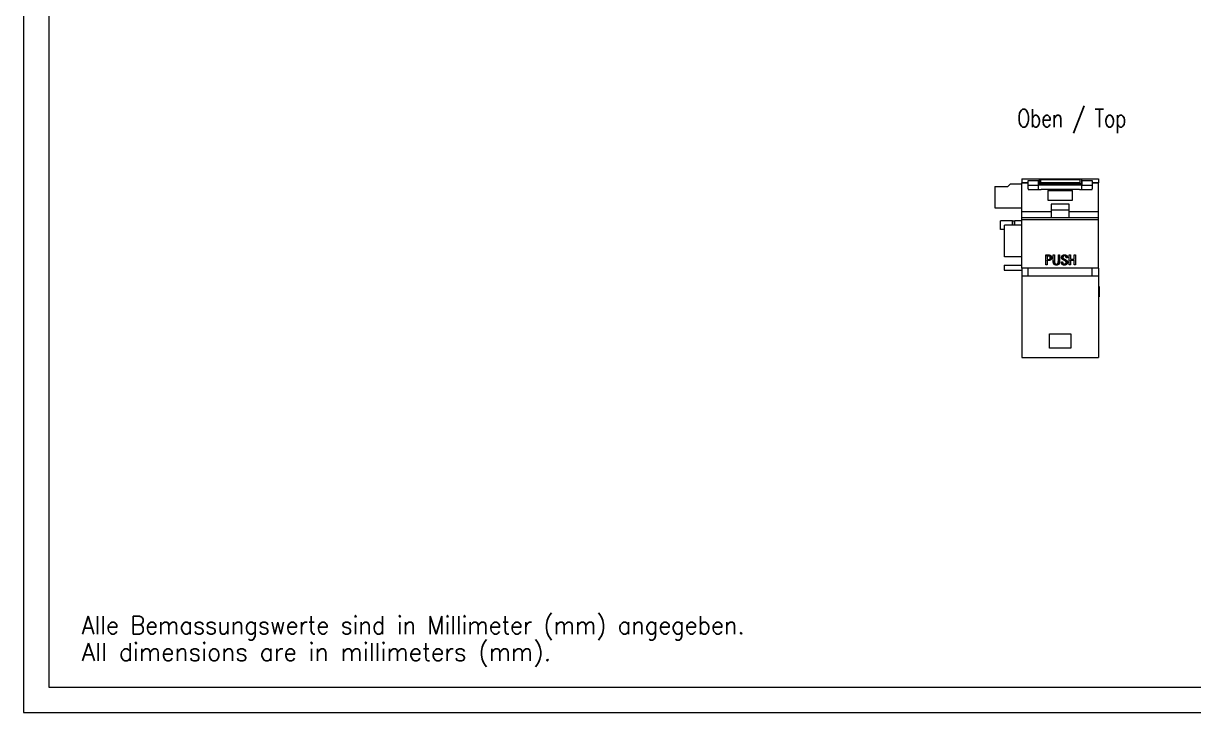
# Model space of a CAD drawing. Header units: millimetres. Extents: x 0 to 420, y 0 to 297.
# Drawn here: x 0 to 229.4, y 0 to 135.1 of the extents above; entities that cross this region are included whole.
import ezdxf

# ---------------------------------------------------------------- set-up
doc = ezdxf.new("R2010")
doc.units = ezdxf.units.MM
for name, color, linetype in [('1', 7, 'Continuous'), ('106', 7, 'Continuous'), ('201', 7, 'Continuous')]:
    doc.layers.add(name, color=color, linetype=linetype)
doc.styles.add('blockfont', font='simplex.shx')
doc.styles.add('latin_extended', font='simplex.shx')

msp = doc.modelspace()

# ---------------------------------------------------------------- linework, layer by layer
at = {"layer": '1', "color": 7, "linetype": 'Continuous', "lineweight": 13}
for p, q in [((192.97, 103.1), (193.47, 103.6)), ((193.47, 103.6), (195.73, 103.6)), ((195.73, 104.6), (195.73, 103.83)), ((195.73, 104.6), (199.08, 104.6)), ((196.98, 103.83), (195.73, 103.83)), ((195.73, 103.83), (195.73, 103.81)), ((195.73, 98.15), (195.73, 103.81)), ((196.98, 104.3), (198.98, 104.3)), ((196.98, 103.39), (196.98, 104.3)), ((196.98, 103.39), (198.98, 103.39)), ((196.98, 102.65), (196.98, 103.39)), ((198.98, 103.39), (198.98, 104.3)), ((198.98, 103.81), (199.08, 103.81)), ((207.48, 103.6), (198.98, 103.6)), ((198.98, 102.49), (198.98, 103.39)), ((207.48, 103.38), (198.98, 103.38)), ((199.08, 104.6), (199.08, 103.81)), ((199.08, 104.6), (207.38, 104.6)), ((199.08, 103.81), (199.08, 103.6)), ((199.38, 104.45), (207.08, 104.45)), ((199.38, 103.82), (199.38, 103.6)), ((207.08, 103.82), (207.08, 103.6)), ((207.38, 104.6), (207.38, 103.81)), ((207.38, 104.6), (210.73, 104.6)), ((207.38, 103.81), (207.38, 103.6)), ((207.38, 103.81), (207.48, 103.81)), ((207.48, 104.3), (209.48, 104.3)), ((207.48, 104.3), (207.48, 103.39)), ((207.48, 103.39), (209.48, 103.39)), ((207.48, 102.49), (207.48, 103.39)), ((209.48, 104.3), (209.48, 103.39)), ((210.73, 103.83), (209.48, 103.83)), ((209.48, 103.39), (209.48, 102.65)), ((210.73, 104.6), (210.73, 103.83)), ((210.73, 103.83), (210.73, 103.81)), ((210.73, 98.15), (210.73, 103.81)), ((190.42, 103.1), (192.97, 103.1)), ((190.42, 103.1), (190.42, 98.9)), ((196.98, 102.65), (196.98, 102.49)), ((196.98, 102.49), (199.48, 102.49)), ((206.98, 102.49), (199.48, 102.49)), ((200.83, 102.3), (200.83, 100.4)), ((200.83, 102.3), (205.63, 102.3)), ((205.63, 100.4), (205.63, 102.3)), ((206.98, 102.49), (209.48, 102.49)), ((209.48, 102.49), (209.48, 102.65)), ((190.42, 98.9), (195.73, 98.9)), ((200.83, 100.4), (205.63, 100.4)), ((201.48, 99.62), (201.48, 98.15)), ((204.98, 99.62), (201.48, 99.62)), ((204.98, 98.15), (204.98, 99.62)), ((191.53, 94.7), (191.53, 96.4)), ((193.86, 96.4), (191.53, 96.4)), ((193.86, 96.4), (194.33, 96.4)), ((195.73, 96.4), (194.33, 96.4)), ((194.33, 95.55), (194.33, 96.4)), ((195.73, 96.96), (195.73, 98.15)), ((201.48, 98.15), (195.73, 98.15)), ((195.73, 96.54), (195.73, 96.96)), ((210.73, 96.96), (195.73, 96.96)), ((210.73, 96.54), (195.73, 96.54)), ((195.73, 87.1), (195.73, 96.54)), ((204.98, 98.44), (201.48, 98.44)), ((201.48, 98.15), (201.48, 96.97)), ((204.98, 96.97), (201.48, 96.97)), ((204.98, 96.97), (204.98, 98.15)), ((210.73, 98.15), (204.98, 98.15)), ((210.73, 96.96), (210.73, 98.15)), ((210.73, 96.54), (210.73, 96.96)), ((210.73, 87.1), (210.73, 96.54)), ((192.33, 94.7), (191.53, 94.7)), ((192.33, 89.3), (192.33, 95.55)), ((195.73, 95.55), (192.33, 95.55)), ((200.4, 87.74), (200.4, 89.68)), ((200.65, 89.46), (200.65, 89.52)), ((200.65, 89.46), (200.65, 88.8)), ((201.86, 89.68), (202.12, 89.68)), ((202.87, 89.68), (203.12, 89.68)), ((205.01, 89.68), (205.27, 89.68)), ((205.01, 87.74), (205.01, 89.68)), ((205.27, 89.68), (205.27, 88.84)), ((205.97, 89.68), (206.23, 89.68)), ((205.97, 88.84), (205.97, 89.68)), ((206.23, 89.68), (206.23, 87.74)), ((192.23, 87.7), (192.23, 86.7)), ((192.23, 87.7), (195.73, 87.7)), ((195.73, 89.3), (192.33, 89.3)), ((200.4, 87.83), (200.65, 87.83)), ((200.65, 87.74), (200.4, 87.74)), ((200.65, 88.59), (200.65, 88.66)), ((200.65, 88.59), (200.65, 87.74)), ((201.28, 89.13), (201.28, 89.19)), ((201.86, 89.37), (201.86, 89.43)), ((201.86, 88.69), (201.86, 88.76)), ((202.87, 88.53), (202.87, 88.61)), ((203.12, 88.78), (203.12, 88.71)), ((203.45, 88.31), (203.71, 88.31)), ((203.71, 88.31), (203.71, 88.29)), ((203.76, 89.28), (203.76, 89.22)), ((204.38, 89.16), (204.38, 89.22)), ((204.38, 89.21), (204.64, 89.21)), ((204.64, 89.15), (204.38, 89.15)), ((204.4, 88.21), (204.4, 88.29)), ((204.64, 89.15), (204.64, 89.21)), ((205.01, 87.83), (205.27, 87.83)), ((205.27, 87.74), (205.01, 87.74)), ((205.27, 88.84), (205.97, 88.84)), ((205.27, 88.62), (205.27, 88.69)), ((205.27, 88.69), (205.97, 88.69)), ((205.97, 88.62), (205.27, 88.62)), ((205.27, 88.62), (205.27, 87.74)), ((205.97, 88.62), (205.97, 88.69)), ((205.97, 87.74), (205.97, 88.62)), ((205.97, 87.83), (206.23, 87.83)), ((206.23, 87.74), (205.97, 87.74)), ((192.23, 86.7), (195.73, 86.7)), ((210.73, 87.1), (195.73, 87.1)), ((195.73, 87.1), (195.73, 85.6)), ((195.73, 85.6), (195.73, 69.6)), ((195.73, 85.6), (210.73, 85.6)), ((196.98, 85.6), (196.98, 87.1)), ((209.48, 85.6), (209.48, 87.1)), ((210.73, 87.1), (210.73, 85.6)), ((210.73, 85.6), (210.73, 69.6)), ((210.87, 83.53), (210.75, 83.53)), ((210.87, 83.53), (210.75, 83.53)), ((210.76, 83.53), (210.75, 83.53)), ((210.87, 83.52), (210.75, 83.52)), ((210.86, 83.53), (210.76, 83.53)), ((210.86, 83.51), (210.76, 83.51)), ((210.87, 83.53), (210.86, 83.53)), ((210.76, 82.53), (210.75, 82.53)), ((210.75, 82.53), (210.76, 82.53)), ((210.76, 82.53), (210.75, 82.53)), ((210.75, 82.53), (210.76, 82.53)), ((210.75, 82.39), (210.76, 82.39)), ((210.76, 82.39), (210.75, 82.39)), ((210.76, 82.39), (210.75, 82.39)), ((210.75, 82.24), (210.76, 82.24)), ((210.75, 82.2), (210.76, 82.2)), ((210.75, 81.65), (210.76, 81.65)), ((210.76, 81.65), (210.75, 81.65)), ((210.75, 81.5), (210.87, 81.5)), ((210.75, 81.5), (210.87, 81.5)), ((210.75, 81.5), (210.87, 81.5)), ((210.75, 81.5), (210.87, 81.5)), ((210.87, 82.53), (210.86, 82.53)), ((210.86, 82.53), (210.87, 82.53)), ((210.87, 82.53), (210.86, 82.53)), ((210.86, 82.53), (210.87, 82.53)), ((210.86, 82.39), (210.87, 82.39)), ((210.87, 82.39), (210.86, 82.39)), ((210.87, 82.39), (210.86, 82.39)), ((210.86, 82.24), (210.87, 82.24)), ((210.86, 82.2), (210.87, 82.2)), ((210.86, 81.65), (210.87, 81.65)), ((210.87, 81.65), (210.86, 81.65)), ((210.84, 79.39), (210.73, 79.39)), ((210.84, 79.39), (210.73, 79.39)), ((210.83, 76.29), (210.73, 76.29)), ((210.83, 75.57), (210.83, 76.29)), ((201.13, 74.2), (205.33, 74.2)), ((201.13, 71.4), (201.13, 74.2)), ((205.33, 74.2), (205.33, 71.4)), ((210.83, 75.57), (210.73, 75.57)), ((210.73, 75.44), (210.84, 75.44)), ((210.73, 75.43), (210.84, 75.43)), ((210.83, 75.53), (210.83, 75.57)), ((205.33, 71.4), (201.13, 71.4)), ((195.73, 69.6), (210.73, 69.6))]:
    msp.add_line(p, q, dxfattribs=at)
at = {"layer": '1', "color": 7, "linetype": 'Continuous', "lineweight": 25}
for p, q in [((196.98, 103.81), (195.73, 103.81)), ((199.38, 103.82), (207.08, 103.82)), ((210.73, 103.81), (209.48, 103.81)), ((193.86, 95.55), (193.86, 96.4))]:
    msp.add_line(p, q, dxfattribs=at)
at = {"layer": '1', "color": 7, "linetype": 'Continuous', "lineweight": 13}
for points, knots in [([(199.38, 104.45), (199.38, 104.45), (199.38, 104.43), (199.38, 104.36), (199.38, 104.31), (199.38, 104.19), (199.38, 104.11), (199.38, 103.96), (199.38, 103.89), (199.38, 103.82), (199.38, 103.82), (199.38, 103.82)], [0, 0, 0, 0, 0.267849, 0.267849, 0.535699, 0.535699, 0.803546, 0.803546, 0.999912, 0.999912, 1, 1, 1, 1]), ([(207.08, 104.45), (207.08, 104.45), (207.08, 104.43), (207.08, 104.36), (207.08, 104.31), (207.08, 104.19), (207.08, 104.11), (207.08, 103.96), (207.08, 103.89), (207.08, 103.82), (207.08, 103.82), (207.08, 103.82)], [0, 0, 0, 0, 0.267849, 0.267849, 0.535699, 0.535699, 0.803546, 0.803546, 0.999912, 0.999912, 1, 1, 1, 1]), ([(200.4, 89.68), (200.51, 89.68), (200.62, 89.68), (200.79, 89.68), (200.84, 89.68), (200.96, 89.68), (201.01, 89.68), (201.1, 89.68), (201.12, 89.67), (201.17, 89.66), (201.18, 89.66), (201.21, 89.65), (201.22, 89.65), (201.26, 89.63), (201.29, 89.62), (201.32, 89.6), (201.34, 89.59), (201.36, 89.58), (201.37, 89.57), (201.4, 89.54), (201.42, 89.52), (201.45, 89.49), (201.45, 89.48), (201.47, 89.45), (201.48, 89.44), (201.51, 89.38), (201.52, 89.32), (201.53, 89.25), (201.54, 89.24), (201.54, 89.21), (201.54, 89.2), (201.54, 89.16), (201.54, 89.13), (201.54, 89.08), (201.54, 89.05), (201.53, 89.01), (201.53, 88.99), (201.53, 88.97), (201.52, 88.95), (201.51, 88.91), (201.5, 88.89), (201.48, 88.85), (201.48, 88.84), (201.46, 88.81), (201.45, 88.8), (201.43, 88.77), (201.41, 88.75), (201.38, 88.72), (201.37, 88.71), (201.35, 88.69), (201.33, 88.68), (201.3, 88.66), (201.27, 88.65), (201.23, 88.63), (201.22, 88.63), (201.19, 88.62), (201.18, 88.61), (201.14, 88.6), (201.11, 88.6), (201.07, 88.59), (201.05, 88.59), (201.02, 88.59), (201.01, 88.59), (200.97, 88.59), (200.94, 88.59), (200.88, 88.59), (200.85, 88.59), (200.76, 88.59), (200.71, 88.59), (200.65, 88.59)], [0, 0, 0, 0, 0.125, 0.125, 0.1875, 0.1875, 0.25, 0.25, 0.28125, 0.28125, 0.296875, 0.296875, 0.3125, 0.3125, 0.34375, 0.34375, 0.359375, 0.359375, 0.375, 0.375, 0.40625, 0.40625, 0.421875, 0.421875, 0.4375, 0.4375, 0.5, 0.5, 0.515625, 0.515625, 0.53125, 0.53125, 0.5625, 0.5625, 0.59375, 0.59375, 0.609375, 0.609375, 0.625, 0.625, 0.65625, 0.65625, 0.671875, 0.671875, 0.6875, 0.6875, 0.71875, 0.71875, 0.734375, 0.734375, 0.75, 0.75, 0.78125, 0.78125, 0.796875, 0.796875, 0.8125, 0.8125, 0.84375, 0.84375, 0.859375, 0.859375, 0.875, 0.875, 0.90625, 0.90625, 0.9375, 0.9375, 1, 1, 1, 1]), ([(200.65, 89.52), (200.68, 89.52), (200.72, 89.52), (200.77, 89.52), (200.79, 89.52), (200.82, 89.52), (200.84, 89.52), (200.89, 89.52), (200.92, 89.52), (200.99, 89.52), (201.03, 89.52), (201.07, 89.51), (201.08, 89.51), (201.1, 89.5), (201.1, 89.5), (201.13, 89.49), (201.14, 89.48), (201.16, 89.46), (201.17, 89.46), (201.18, 89.45), (201.19, 89.44), (201.21, 89.42), (201.22, 89.41), (201.23, 89.39), (201.24, 89.38), (201.25, 89.37), (201.25, 89.36), (201.26, 89.34), (201.27, 89.32), (201.27, 89.3), (201.27, 89.29), (201.28, 89.27), (201.28, 89.26), (201.28, 89.24), (201.28, 89.22), (201.28, 89.2), (201.28, 89.2), (201.28, 89.19)], [0, 0, 0, 0, 0.122933, 0.122933, 0.1844, 0.1844, 0.245866, 0.245866, 0.3688, 0.3688, 0.491733, 0.491733, 0.522466, 0.522466, 0.553199, 0.553199, 0.614666, 0.614666, 0.645399, 0.645399, 0.676133, 0.676133, 0.737599, 0.737599, 0.768332, 0.768332, 0.799066, 0.799066, 0.860532, 0.860532, 0.891266, 0.891266, 0.921999, 0.921999, 0.983465, 0.983465, 1, 1, 1, 1]), ([(200.65, 88.8), (200.68, 88.8), (200.72, 88.8), (200.79, 88.8), (200.83, 88.8), (200.88, 88.8), (200.9, 88.8), (200.93, 88.8), (200.95, 88.8), (200.97, 88.81), (200.98, 88.81), (201, 88.81), (201.01, 88.81), (201.04, 88.81), (201.05, 88.82), (201.09, 88.83), (201.1, 88.83), (201.13, 88.85), (201.15, 88.86), (201.17, 88.87), (201.18, 88.88), (201.19, 88.89), (201.2, 88.89), (201.22, 88.91), (201.23, 88.93), (201.24, 88.95), (201.24, 88.96), (201.25, 88.97), (201.25, 88.98), (201.26, 89), (201.27, 89.02), (201.28, 89.05), (201.28, 89.07), (201.28, 89.1), (201.28, 89.12), (201.28, 89.16), (201.28, 89.17), (201.28, 89.2), (201.28, 89.21), (201.28, 89.22), (201.27, 89.23), (201.27, 89.26), (201.26, 89.27), (201.25, 89.3), (201.25, 89.3), (201.24, 89.32), (201.24, 89.33), (201.22, 89.35), (201.21, 89.36), (201.2, 89.38), (201.19, 89.39), (201.18, 89.4), (201.17, 89.41), (201.15, 89.42), (201.13, 89.43), (201.11, 89.44), (201.1, 89.45), (201.09, 89.45), (201.08, 89.45), (201.05, 89.46), (201.04, 89.46), (201, 89.47), (200.98, 89.47), (200.93, 89.47), (200.9, 89.47), (200.84, 89.47), (200.83, 89.46), (200.79, 89.46), (200.77, 89.46), (200.72, 89.46), (200.68, 89.47), (200.65, 89.46)], [0, 0, 0, 0, 0.0625, 0.0625, 0.125, 0.125, 0.15625, 0.15625, 0.1875, 0.1875, 0.203125, 0.203125, 0.21875, 0.21875, 0.25, 0.25, 0.28125, 0.28125, 0.3125, 0.3125, 0.328125, 0.328125, 0.34375, 0.34375, 0.375, 0.375, 0.390625, 0.390625, 0.40625, 0.40625, 0.4375, 0.4375, 0.46875, 0.46875, 0.5, 0.5, 0.53125, 0.53125, 0.546875, 0.546875, 0.5625, 0.5625, 0.59375, 0.59375, 0.609375, 0.609375, 0.625, 0.625, 0.65625, 0.65625, 0.671875, 0.671875, 0.6875, 0.6875, 0.71875, 0.71875, 0.734375, 0.734375, 0.75, 0.75, 0.78125, 0.78125, 0.8125, 0.8125, 0.875, 0.875, 0.90625, 0.90625, 0.9375, 0.9375, 1, 1, 1, 1]), ([(203.12, 89.68), (203.12, 89.49), (203.12, 89.29), (203.12, 89), (203.12, 88.9), (203.12, 88.75), (203.12, 88.68), (203.12, 88.61), (203.12, 88.56), (203.12, 88.54), (203.12, 88.41), (203.12, 88.32), (203.1, 88.2), (203.1, 88.17), (203.09, 88.12), (203.08, 88.1), (203.07, 88.06), (203.06, 88.03), (203.04, 88), (203.04, 87.99), (203.03, 87.97), (203.02, 87.95), (203, 87.92), (202.99, 87.9), (202.96, 87.88), (202.95, 87.87), (202.94, 87.85), (202.93, 87.84), (202.9, 87.82), (202.88, 87.8), (202.84, 87.78), (202.81, 87.76), (202.78, 87.75), (202.77, 87.74), (202.74, 87.74), (202.73, 87.73), (202.7, 87.72), (202.67, 87.72), (202.62, 87.71), (202.6, 87.71), (202.55, 87.7), (202.52, 87.7), (202.45, 87.7), (202.4, 87.7), (202.32, 87.71), (202.3, 87.72), (202.25, 87.73), (202.22, 87.74), (202.19, 87.75), (202.18, 87.76), (202.15, 87.77), (202.14, 87.77), (202.11, 87.79), (202.09, 87.8), (202.05, 87.84), (202.03, 87.85), (202, 87.89), (201.98, 87.91), (201.96, 87.95), (201.95, 87.97), (201.93, 88.01), (201.93, 88.02), (201.92, 88.04), (201.91, 88.05), (201.89, 88.11), (201.88, 88.16), (201.87, 88.23), (201.87, 88.26), (201.87, 88.3), (201.86, 88.33), (201.86, 88.4), (201.86, 88.48), (201.86, 88.55), (201.86, 88.6), (201.86, 88.67), (201.86, 88.75), (201.86, 88.89), (201.86, 88.99), (201.86, 89.29), (201.86, 89.48), (201.86, 89.68)], [0, 0, 0, 0, 0.125, 0.125, 0.1875, 0.1875, 0.21875, 0.234375, 0.234375, 0.25, 0.25, 0.3125, 0.3125, 0.328125, 0.328125, 0.34375, 0.34375, 0.359375, 0.359375, 0.367188, 0.367188, 0.375, 0.375, 0.390625, 0.390625, 0.398438, 0.398438, 0.40625, 0.40625, 0.421875, 0.421875, 0.4375, 0.4375, 0.445313, 0.445313, 0.453125, 0.453125, 0.46875, 0.46875, 0.484375, 0.484375, 0.5, 0.5, 0.53125, 0.53125, 0.546875, 0.546875, 0.5625, 0.5625, 0.570313, 0.570313, 0.578125, 0.578125, 0.59375, 0.59375, 0.609375, 0.609375, 0.625, 0.625, 0.640625, 0.640625, 0.648438, 0.648438, 0.65625, 0.65625, 0.6875, 0.6875, 0.703125, 0.703125, 0.71875, 0.71875, 0.75, 0.765625, 0.765625, 0.78125, 0.8125, 0.8125, 0.875, 0.875, 1, 1, 1, 1]), ([(202.12, 89.68), (202.12, 89.6), (202.12, 89.51), (202.12, 89.35), (202.12, 89.26), (202.12, 89.14), (202.12, 89.1), (202.12, 89.01), (202.12, 88.89), (202.12, 88.76), (202.12, 88.6), (202.11, 88.52), (202.12, 88.39), (202.12, 88.35), (202.12, 88.27), (202.13, 88.23), (202.14, 88.17), (202.15, 88.15), (202.16, 88.11), (202.17, 88.09), (202.18, 88.06), (202.19, 88.05), (202.2, 88.03), (202.2, 88.02), (202.22, 88.01), (202.22, 88), (202.24, 87.98), (202.24, 87.98), (202.27, 87.96), (202.29, 87.95), (202.32, 87.93), (202.33, 87.93), (202.35, 87.92), (202.36, 87.92), (202.39, 87.91), (202.41, 87.91), (202.45, 87.9), (202.47, 87.9), (202.52, 87.9), (202.54, 87.9), (202.57, 87.91), (202.58, 87.91), (202.6, 87.91), (202.61, 87.92), (202.64, 87.93), (202.66, 87.94), (202.69, 87.95), (202.7, 87.96), (202.71, 87.97), (202.72, 87.98), (202.75, 88), (202.76, 88.01), (202.78, 88.04), (202.79, 88.04), (202.8, 88.06), (202.81, 88.07), (202.82, 88.1), (202.83, 88.12), (202.84, 88.15), (202.84, 88.16), (202.84, 88.18), (202.85, 88.19), (202.85, 88.22), (202.85, 88.24), (202.86, 88.28), (202.86, 88.3), (202.86, 88.36), (202.86, 88.4), (202.87, 88.48), (202.87, 88.52), (202.87, 88.61), (202.87, 88.65), (202.87, 88.77), (202.87, 88.85), (202.87, 89.02), (202.87, 89.1), (202.87, 89.35), (202.87, 89.52), (202.87, 89.68)], [0, 0, 0, 0, 0.0625, 0.0625, 0.125, 0.125, 0.15625, 0.15625, 0.1875, 0.25, 0.25, 0.3125, 0.3125, 0.34375, 0.34375, 0.375, 0.375, 0.390625, 0.390625, 0.40625, 0.40625, 0.414062, 0.414062, 0.421875, 0.421875, 0.429687, 0.429687, 0.4375, 0.4375, 0.453125, 0.453125, 0.460937, 0.460937, 0.46875, 0.46875, 0.484375, 0.484375, 0.5, 0.5, 0.515625, 0.515625, 0.523437, 0.523437, 0.53125, 0.53125, 0.546875, 0.546875, 0.554687, 0.554687, 0.5625, 0.5625, 0.578125, 0.578125, 0.585937, 0.585937, 0.59375, 0.59375, 0.609375, 0.609375, 0.617187, 0.617187, 0.625, 0.625, 0.640625, 0.640625, 0.65625, 0.65625, 0.6875, 0.6875, 0.71875, 0.71875, 0.75, 0.75, 0.8125, 0.8125, 0.875, 0.875, 1, 1, 1, 1]), ([(204.38, 89.15), (204.38, 89.17), (204.38, 89.19), (204.37, 89.23), (204.37, 89.24), (204.37, 89.26), (204.37, 89.27), (204.36, 89.3), (204.35, 89.33), (204.34, 89.36), (204.34, 89.37), (204.33, 89.39), (204.32, 89.4), (204.31, 89.41), (204.3, 89.42), (204.28, 89.44), (204.27, 89.45), (204.25, 89.46), (204.24, 89.47), (204.22, 89.48), (204.21, 89.48), (204.19, 89.49), (204.18, 89.49), (204.16, 89.5), (204.15, 89.5), (204.11, 89.5), (204.09, 89.5), (204.04, 89.5), (204.02, 89.5), (203.97, 89.49), (203.95, 89.49), (203.92, 89.47), (203.91, 89.47), (203.89, 89.46), (203.88, 89.45), (203.86, 89.44), (203.85, 89.43), (203.83, 89.42), (203.83, 89.41), (203.81, 89.39), (203.8, 89.38), (203.79, 89.36), (203.79, 89.35), (203.78, 89.32), (203.77, 89.3), (203.76, 89.27), (203.76, 89.26), (203.76, 89.23), (203.76, 89.21), (203.76, 89.19), (203.77, 89.17), (203.77, 89.15), (203.78, 89.12), (203.79, 89.1), (203.8, 89.07), (203.81, 89.06), (203.82, 89.04), (203.83, 89.04), (203.85, 89.01), (203.87, 89), (203.9, 88.97), (203.92, 88.95), (203.96, 88.93), (203.98, 88.92), (204.02, 88.89), (204.04, 88.88), (204.1, 88.85), (204.14, 88.83), (204.22, 88.78), (204.26, 88.76), (204.32, 88.72), (204.34, 88.71), (204.38, 88.69), (204.4, 88.68), (204.44, 88.65), (204.45, 88.64), (204.48, 88.62), (204.49, 88.61), (204.51, 88.59), (204.51, 88.59), (204.54, 88.56), (204.57, 88.53), (204.59, 88.49), (204.6, 88.46), (204.61, 88.45), (204.62, 88.43), (204.62, 88.42), (204.63, 88.39), (204.64, 88.36), (204.65, 88.32), (204.65, 88.3), (204.65, 88.25), (204.66, 88.23), (204.65, 88.19), (204.65, 88.17), (204.65, 88.12), (204.64, 88.1), (204.64, 88.07), (204.63, 88.06), (204.63, 88.04), (204.62, 88.02), (204.61, 87.99), (204.6, 87.97), (204.58, 87.94), (204.58, 87.93), (204.57, 87.92), (204.56, 87.91), (204.54, 87.88), (204.52, 87.86), (204.5, 87.84), (204.49, 87.83), (204.47, 87.82), (204.46, 87.81), (204.44, 87.79), (204.42, 87.78), (204.38, 87.76), (204.35, 87.75), (204.32, 87.74), (204.31, 87.74), (204.29, 87.73), (204.28, 87.73), (204.22, 87.72), (204.18, 87.71), (204.11, 87.7), (204.09, 87.7), (204.04, 87.7), (204.02, 87.7), (203.97, 87.7), (203.95, 87.7), (203.9, 87.71), (203.88, 87.71), (203.84, 87.72), (203.82, 87.73), (203.77, 87.74), (203.75, 87.75), (203.71, 87.76), (203.69, 87.77), (203.66, 87.79), (203.65, 87.8), (203.63, 87.81), (203.62, 87.82), (203.6, 87.84), (203.58, 87.86), (203.56, 87.88), (203.55, 87.89), (203.54, 87.91), (203.54, 87.92), (203.52, 87.95), (203.51, 87.97), (203.5, 88), (203.5, 88.01), (203.49, 88.03), (203.49, 88.04), (203.47, 88.1), (203.47, 88.14), (203.46, 88.23), (203.45, 88.27), (203.45, 88.31)], [0, 0, 0, 0, 0.015625, 0.015625, 0.023438, 0.023438, 0.03125, 0.03125, 0.046875, 0.046875, 0.054688, 0.054688, 0.0625, 0.0625, 0.070313, 0.070313, 0.078125, 0.078125, 0.085938, 0.085938, 0.09375, 0.09375, 0.101563, 0.101563, 0.109375, 0.109375, 0.125, 0.125, 0.140625, 0.140625, 0.15625, 0.15625, 0.164063, 0.164063, 0.171875, 0.171875, 0.179688, 0.179688, 0.1875, 0.1875, 0.195313, 0.195313, 0.203125, 0.203125, 0.21875, 0.21875, 0.226563, 0.226563, 0.234375, 0.242188, 0.242188, 0.25, 0.25, 0.265625, 0.265625, 0.273438, 0.273438, 0.28125, 0.28125, 0.296875, 0.296875, 0.3125, 0.3125, 0.328125, 0.328125, 0.34375, 0.34375, 0.375, 0.375, 0.40625, 0.40625, 0.421875, 0.421875, 0.4375, 0.4375, 0.453125, 0.453125, 0.460937, 0.460937, 0.46875, 0.46875, 0.484375, 0.5, 0.5, 0.507812, 0.507812, 0.515625, 0.515625, 0.53125, 0.53125, 0.546875, 0.546875, 0.5625, 0.5625, 0.578125, 0.578125, 0.59375, 0.59375, 0.601562, 0.601562, 0.609375, 0.609375, 0.625, 0.625, 0.632812, 0.632812, 0.640625, 0.640625, 0.65625, 0.65625, 0.664062, 0.664062, 0.671875, 0.671875, 0.6875, 0.6875, 0.703125, 0.703125, 0.710938, 0.710938, 0.71875, 0.71875, 0.75, 0.75, 0.765625, 0.765625, 0.78125, 0.78125, 0.796875, 0.796875, 0.8125, 0.8125, 0.828125, 0.828125, 0.84375, 0.84375, 0.859375, 0.859375, 0.867187, 0.867187, 0.875, 0.875, 0.890625, 0.890625, 0.898437, 0.898437, 0.90625, 0.90625, 0.921875, 0.921875, 0.929687, 0.929687, 0.9375, 0.9375, 0.96875, 0.96875, 1, 1, 1, 1]), ([(203.71, 88.31), (203.71, 88.29), (203.71, 88.27), (203.71, 88.23), (203.71, 88.2), (203.72, 88.16), (203.72, 88.14), (203.73, 88.11), (203.74, 88.1), (203.74, 88.08), (203.75, 88.07), (203.76, 88.05), (203.77, 88.04), (203.78, 88.02), (203.79, 88.01), (203.8, 87.99), (203.81, 87.99), (203.83, 87.97), (203.84, 87.97), (203.87, 87.95), (203.89, 87.94), (203.92, 87.93), (203.93, 87.93), (203.96, 87.92), (203.97, 87.92), (204, 87.92), (204.03, 87.91), (204.06, 87.91), (204.07, 87.91), (204.09, 87.92), (204.11, 87.92), (204.14, 87.92), (204.16, 87.93), (204.2, 87.93), (204.21, 87.94), (204.23, 87.95), (204.24, 87.95), (204.26, 87.96), (204.27, 87.97), (204.29, 87.98), (204.3, 87.99), (204.31, 88), (204.32, 88.01), (204.34, 88.03), (204.34, 88.04), (204.36, 88.06), (204.37, 88.08), (204.38, 88.12), (204.39, 88.13), (204.39, 88.15), (204.39, 88.17), (204.4, 88.19), (204.4, 88.21), (204.4, 88.23), (204.39, 88.26), (204.39, 88.28), (204.38, 88.31), (204.38, 88.32), (204.37, 88.34), (204.36, 88.35), (204.34, 88.38), (204.33, 88.4), (204.28, 88.45), (204.25, 88.48), (204.19, 88.52), (204.17, 88.53), (204.13, 88.55), (204.11, 88.56), (204.05, 88.6), (204.01, 88.62), (203.95, 88.65), (203.93, 88.66), (203.89, 88.68), (203.85, 88.71), (203.81, 88.73), (203.77, 88.75), (203.75, 88.76), (203.7, 88.8), (203.66, 88.83), (203.62, 88.88), (203.6, 88.9), (203.58, 88.93), (203.55, 88.97), (203.53, 89.01), (203.52, 89.05), (203.52, 89.06), (203.51, 89.08), (203.51, 89.09), (203.51, 89.12), (203.5, 89.14), (203.5, 89.18), (203.5, 89.19), (203.5, 89.21), (203.5, 89.22), (203.5, 89.26), (203.51, 89.28), (203.51, 89.32), (203.52, 89.34), (203.53, 89.38), (203.53, 89.39), (203.54, 89.41), (203.54, 89.42), (203.56, 89.45), (203.57, 89.47), (203.59, 89.5), (203.59, 89.51), (203.61, 89.52), (203.61, 89.53), (203.64, 89.56), (203.65, 89.57), (203.68, 89.6), (203.69, 89.6), (203.71, 89.62), (203.72, 89.62), (203.75, 89.64), (203.77, 89.65), (203.81, 89.67), (203.83, 89.68), (203.87, 89.69), (203.89, 89.7), (203.94, 89.71), (203.96, 89.71), (204.01, 89.72), (204.05, 89.72), (204.1, 89.72), (204.14, 89.72), (204.17, 89.72), (204.23, 89.71), (204.28, 89.7), (204.33, 89.68), (204.34, 89.68), (204.37, 89.67), (204.38, 89.67), (204.41, 89.65), (204.43, 89.64), (204.45, 89.62), (204.46, 89.61), (204.48, 89.6), (204.51, 89.58), (204.53, 89.55), (204.55, 89.52), (204.56, 89.51), (204.57, 89.49), (204.57, 89.48), (204.59, 89.45), (204.6, 89.43), (204.61, 89.39), (204.62, 89.37), (204.63, 89.33), (204.63, 89.3), (204.64, 89.24), (204.64, 89.19), (204.64, 89.15)], [0, 0, 0, 0, 0.015625, 0.015625, 0.03125, 0.03125, 0.046875, 0.046875, 0.054687, 0.054687, 0.0625, 0.0625, 0.070312, 0.070312, 0.078125, 0.078125, 0.085937, 0.085937, 0.09375, 0.09375, 0.109375, 0.109375, 0.117187, 0.117187, 0.125, 0.125, 0.140625, 0.140625, 0.148437, 0.148437, 0.15625, 0.15625, 0.171875, 0.171875, 0.179688, 0.179688, 0.1875, 0.1875, 0.195313, 0.195313, 0.203125, 0.203125, 0.210938, 0.210938, 0.21875, 0.21875, 0.234375, 0.234375, 0.242188, 0.242188, 0.25, 0.257813, 0.257813, 0.265625, 0.265625, 0.28125, 0.28125, 0.289063, 0.289063, 0.296875, 0.296875, 0.3125, 0.3125, 0.34375, 0.34375, 0.359375, 0.359375, 0.375, 0.375, 0.40625, 0.40625, 0.421875, 0.421875, 0.4375, 0.453125, 0.453125, 0.46875, 0.46875, 0.5, 0.5, 0.515625, 0.515625, 0.53125, 0.546875, 0.546875, 0.554688, 0.554688, 0.5625, 0.5625, 0.578125, 0.578125, 0.585938, 0.585938, 0.59375, 0.59375, 0.609375, 0.609375, 0.625, 0.625, 0.632813, 0.632813, 0.640625, 0.640625, 0.65625, 0.65625, 0.664063, 0.664063, 0.671875, 0.671875, 0.6875, 0.6875, 0.695313, 0.695313, 0.703125, 0.703125, 0.71875, 0.71875, 0.734375, 0.734375, 0.75, 0.75, 0.765625, 0.765625, 0.78125, 0.796875, 0.796875, 0.8125, 0.8125, 0.84375, 0.84375, 0.851563, 0.851563, 0.859375, 0.859375, 0.875, 0.875, 0.882813, 0.882813, 0.890625, 0.90625, 0.90625, 0.914063, 0.914063, 0.921875, 0.921875, 0.9375, 0.9375, 0.953125, 0.953125, 0.96875, 0.96875, 1, 1, 1, 1]), ([(203.76, 89.28), (203.76, 89.3), (203.76, 89.32), (203.77, 89.35), (203.77, 89.36), (203.78, 89.38), (203.78, 89.39), (203.79, 89.41), (203.8, 89.42), (203.81, 89.44), (203.81, 89.44), (203.81, 89.45), (203.82, 89.46), (203.84, 89.48), (203.85, 89.49), (203.88, 89.51), (203.89, 89.52), (203.91, 89.52), (203.92, 89.53), (203.96, 89.54), (203.98, 89.55), (204.02, 89.55), (204.05, 89.55), (204.08, 89.55), (204.09, 89.55), (204.11, 89.55), (204.13, 89.55), (204.16, 89.55), (204.18, 89.54), (204.21, 89.53), (204.22, 89.53), (204.25, 89.52), (204.25, 89.51), (204.27, 89.5), (204.27, 89.5), (204.28, 89.49), (204.29, 89.49), (204.3, 89.48), (204.31, 89.47), (204.32, 89.45), (204.33, 89.44), (204.34, 89.42), (204.34, 89.41), (204.35, 89.39), (204.35, 89.38), (204.36, 89.36), (204.36, 89.35), (204.37, 89.33), (204.37, 89.32), (204.37, 89.3), (204.37, 89.29), (204.38, 89.25), (204.38, 89.23), (204.38, 89.21)], [0, 0, 0, 0, 0.063983, 0.063983, 0.097413, 0.097413, 0.130842, 0.130842, 0.164271, 0.164271, 0.180985, 0.180985, 0.1977, 0.1977, 0.264558, 0.264558, 0.297988, 0.297988, 0.331417, 0.331417, 0.398275, 0.398275, 0.465133, 0.465133, 0.498563, 0.498563, 0.531992, 0.531992, 0.59885, 0.59885, 0.632279, 0.632279, 0.665708, 0.665708, 0.682423, 0.682423, 0.699138, 0.699138, 0.732567, 0.732567, 0.765996, 0.765996, 0.799425, 0.799425, 0.832854, 0.832854, 0.866283, 0.866283, 0.899713, 0.899713, 0.933142, 0.933142, 1, 1, 1, 1]), ([(200.65, 88.66), (200.71, 88.66), (200.76, 88.66), (200.85, 88.66), (200.88, 88.66), (200.93, 88.66), (200.96, 88.66), (201.02, 88.66), (201.05, 88.66), (201.09, 88.67), (201.1, 88.67), (201.13, 88.68), (201.15, 88.68), (201.19, 88.69), (201.22, 88.7), (201.27, 88.72), (201.29, 88.73), (201.33, 88.75), (201.34, 88.76), (201.36, 88.78), (201.37, 88.79), (201.41, 88.81), (201.42, 88.83), (201.46, 88.88), (201.47, 88.9), (201.49, 88.94), (201.5, 88.95), (201.51, 88.97), (201.51, 88.99), (201.53, 89.03), (201.53, 89.05), (201.54, 89.1), (201.54, 89.13), (201.54, 89.17), (201.54, 89.18), (201.54, 89.19)], [0, 0, 0, 0, 0.139631, 0.139631, 0.209446, 0.209446, 0.279261, 0.279261, 0.349077, 0.349077, 0.383984, 0.383984, 0.418892, 0.418892, 0.488707, 0.488707, 0.558523, 0.558523, 0.59343, 0.59343, 0.628338, 0.628338, 0.698153, 0.698153, 0.767969, 0.767969, 0.802876, 0.802876, 0.837784, 0.837784, 0.907599, 0.907599, 0.977415, 0.977415, 1, 1, 1, 1]), ([(201.86, 88.58), (201.86, 88.53), (201.86, 88.48), (201.87, 88.39), (201.87, 88.34), (201.88, 88.27), (201.88, 88.24), (201.89, 88.2), (201.9, 88.17), (201.92, 88.13), (201.92, 88.11), (201.94, 88.06), (201.96, 88.04), (201.98, 88), (202, 87.98), (202.02, 87.95), (202.03, 87.94), (202.05, 87.92), (202.06, 87.92), (202.08, 87.89), (202.1, 87.88), (202.14, 87.86), (202.15, 87.86), (202.17, 87.85), (202.18, 87.84), (202.22, 87.83), (202.24, 87.82), (202.29, 87.81), (202.33, 87.8), (202.36, 87.8), (202.39, 87.79), (202.4, 87.79), (202.44, 87.79), (202.46, 87.79), (202.51, 87.79), (202.54, 87.79), (202.59, 87.79), (202.61, 87.8), (202.66, 87.8), (202.69, 87.81), (202.72, 87.82), (202.74, 87.82), (202.76, 87.83), (202.77, 87.83), (202.81, 87.85), (202.83, 87.86), (202.87, 87.88), (202.89, 87.9), (202.93, 87.93), (202.95, 87.95), (202.97, 87.97), (202.98, 87.98), (203, 88), (203, 88.01), (203.04, 88.06), (203.06, 88.11), (203.08, 88.18), (203.09, 88.2), (203.1, 88.25), (203.1, 88.27), (203.12, 88.39), (203.12, 88.48), (203.12, 88.59), (203.12, 88.59), (203.12, 88.6)], [0, 0, 0, 0, 0.061516, 0.061516, 0.123497, 0.123497, 0.154487, 0.154487, 0.185478, 0.185478, 0.216468, 0.216468, 0.247459, 0.247459, 0.278449, 0.278449, 0.293944, 0.293944, 0.30944, 0.30944, 0.34043, 0.34043, 0.355925, 0.355925, 0.371421, 0.371421, 0.402411, 0.402411, 0.433402, 0.448897, 0.448897, 0.464392, 0.464392, 0.495382, 0.495382, 0.526373, 0.526373, 0.557363, 0.557363, 0.588354, 0.588354, 0.603849, 0.603849, 0.619344, 0.619344, 0.650335, 0.650335, 0.681325, 0.681325, 0.712316, 0.712316, 0.727811, 0.727811, 0.743306, 0.743306, 0.805287, 0.805287, 0.836277, 0.836277, 0.867268, 0.867268, 0.99123, 0.99123, 1, 1, 1, 1]), ([(203.46, 88.31), (203.46, 88.29), (203.46, 88.28), (203.47, 88.22), (203.47, 88.17), (203.49, 88.12), (203.49, 88.11), (203.5, 88.09), (203.5, 88.08), (203.51, 88.05), (203.52, 88.03), (203.54, 88), (203.54, 87.99), (203.56, 87.97), (203.56, 87.96), (203.59, 87.94), (203.6, 87.92), (203.63, 87.9), (203.63, 87.89), (203.65, 87.88), (203.66, 87.87), (203.69, 87.86), (203.71, 87.85), (203.76, 87.83), (203.78, 87.82), (203.82, 87.81), (203.84, 87.81), (203.91, 87.79), (203.96, 87.79), (204.03, 87.79), (204.05, 87.79), (204.1, 87.79), (204.12, 87.79), (204.19, 87.8), (204.23, 87.8), (204.29, 87.82), (204.3, 87.82), (204.32, 87.83), (204.33, 87.83), (204.36, 87.84), (204.38, 87.85), (204.42, 87.87), (204.44, 87.88), (204.47, 87.9), (204.48, 87.91), (204.5, 87.93), (204.51, 87.93), (204.53, 87.96), (204.55, 87.97), (204.57, 88.01), (204.58, 88.03), (204.61, 88.07), (204.61, 88.09), (204.63, 88.13), (204.64, 88.15), (204.65, 88.19), (204.65, 88.21), (204.65, 88.26), (204.65, 88.28), (204.65, 88.3), (204.65, 88.31), (204.65, 88.31)], [0, 0, 0, 0, 0.029294, 0.029294, 0.103737, 0.103737, 0.122348, 0.122348, 0.140959, 0.140959, 0.178181, 0.178181, 0.196791, 0.196791, 0.215402, 0.215402, 0.252624, 0.252624, 0.271235, 0.271235, 0.289846, 0.289846, 0.327068, 0.327068, 0.364289, 0.364289, 0.401511, 0.401511, 0.475955, 0.475955, 0.513177, 0.513177, 0.550398, 0.550398, 0.624842, 0.624842, 0.643453, 0.643453, 0.662064, 0.662064, 0.699285, 0.699285, 0.736507, 0.736507, 0.755118, 0.755118, 0.773729, 0.773729, 0.810951, 0.810951, 0.848172, 0.848172, 0.885394, 0.885394, 0.922616, 0.922616, 0.959838, 0.959838, 0.997059, 0.997059, 1, 1, 1, 1]), ([(203.5, 89.26), (203.5, 89.25), (203.5, 89.24), (203.5, 89.21), (203.51, 89.18), (203.51, 89.14), (203.52, 89.12), (203.53, 89.08), (203.54, 89.06), (203.56, 89.02), (203.58, 89), (203.6, 88.96), (203.62, 88.95), (203.65, 88.91), (203.66, 88.9), (203.69, 88.88), (203.7, 88.87), (203.72, 88.86), (203.72, 88.85), (203.77, 88.82), (203.81, 88.8), (203.87, 88.77), (203.89, 88.76), (203.93, 88.73), (203.95, 88.72), (204.01, 88.69), (204.05, 88.67), (204.11, 88.64), (204.13, 88.62), (204.17, 88.6), (204.19, 88.59), (204.23, 88.57), (204.25, 88.55), (204.27, 88.53), (204.28, 88.52), (204.3, 88.51), (204.31, 88.5), (204.33, 88.48), (204.34, 88.46), (204.36, 88.44), (204.36, 88.43), (204.37, 88.42), (204.37, 88.42), (204.38, 88.4), (204.38, 88.38), (204.39, 88.36), (204.39, 88.34), (204.39, 88.33), (204.4, 88.31), (204.4, 88.3), (204.4, 88.29)], [0, 0, 0, 0, 0.021027, 0.021027, 0.069035, 0.069035, 0.117043, 0.117043, 0.16505, 0.16505, 0.213058, 0.213058, 0.261066, 0.261066, 0.309073, 0.309073, 0.333077, 0.333077, 0.357081, 0.357081, 0.453096, 0.453096, 0.501104, 0.501104, 0.549112, 0.549112, 0.645127, 0.645127, 0.693135, 0.693135, 0.741143, 0.741143, 0.78915, 0.78915, 0.813154, 0.813154, 0.837158, 0.837158, 0.885166, 0.885166, 0.897168, 0.897168, 0.909169, 0.909169, 0.933173, 0.957177, 0.957177, 0.981181, 0.981181, 1, 1, 1, 1]), ([(210.76, 83.52), (210.76, 83.52), (210.76, 83.5), (210.76, 83.46), (210.76, 83.3), (210.76, 83.07), (210.76, 82.81), (210.76, 82.54), (210.76, 82.3), (210.76, 82.05), (210.76, 81.83), (210.76, 81.64), (210.76, 81.54), (210.76, 81.51), (210.76, 81.5), (210.76, 81.5), (210.76, 81.5)], [0, 0, 0, 0, 0.080467, 0.169767, 0.2397, 0.31565, 0.415883, 0.495056, 0.57599, 0.656433, 0.731124, 0.803966, 0.885155, 0.933143, 0.99763, 1, 1, 1, 1]), ([(210.86, 83.52), (210.86, 83.52), (210.86, 83.5), (210.86, 83.46), (210.86, 83.3), (210.86, 83.07), (210.86, 82.81), (210.86, 82.54), (210.86, 82.3), (210.86, 82.05), (210.86, 81.83), (210.86, 81.64), (210.86, 81.54), (210.86, 81.51), (210.86, 81.5), (210.86, 81.5), (210.86, 81.5)], [0, 0, 0, 0, 0.080467, 0.169767, 0.2397, 0.31565, 0.415883, 0.495056, 0.57599, 0.656433, 0.731124, 0.803966, 0.885155, 0.933143, 0.99763, 1, 1, 1, 1]), ([(210.83, 76.33), (210.83, 76.34), (210.83, 76.4), (210.83, 76.59), (210.83, 76.8), (210.83, 77.01), (210.83, 77.28), (210.83, 77.71), (210.83, 78.25), (210.83, 78.75), (210.83, 79.13), (210.83, 79.33), (210.83, 79.38), (210.83, 79.39), (210.83, 79.39)], [0, 0, 0, 0, 0.003137, 0.035333, 0.104353, 0.243006, 0.34899, 0.465013, 0.545111, 0.660763, 0.745744, 0.867609, 0.978607, 1, 1, 1, 1]), ([(210.83, 75.44), (210.83, 75.44), (210.83, 75.46), (210.83, 75.51), (210.83, 75.57)], [0, 0, 0, 0, 0.3187, 1, 1, 1, 1])]:
    msp.add_open_spline(points, degree=3, knots=knots, dxfattribs=at)
at = {"layer": '201', "color": 7, "linetype": 'Continuous', "lineweight": 18}
for p, q in [((0, 297), (0, 0)), ((5, 292), (5, 5)), ((5, 5), (415, 5)), ((0, 0), (420, 0))]:
    msp.add_line(p, q, dxfattribs=at)

# ---------------------------------------------------------------- texts
at = {"layer": '106', "color": 7, "linetype": 'Continuous', "lineweight": 18, "insert": (194.81, 113.58), "char_height": 3.5, "attachment_point": 7, "line_spacing_factor": 0.963855, "style": 'latin_extended'}
msp.add_mtext('\\W0.7668;Oben / Top', dxfattribs=at)
at = {"layer": '201', "color": 7, "linetype": 'Continuous', "lineweight": 13, "char_height": 3.5, "attachment_point": 7, "line_spacing_factor": 0.903614, "style": 'blockfont'}
for s, insert in [('\\W0.9312;Alle Bemassungswerte sind in Millimeter (mm) angegeben.', (11.46, 14.22)), ('\\W0.9686;All dimensions are in millimeters (mm).', (11.46, 8.97))]:
    msp.add_mtext(s, dxfattribs=dict(at, insert=insert))

doc.saveas('drawing.dxf')
